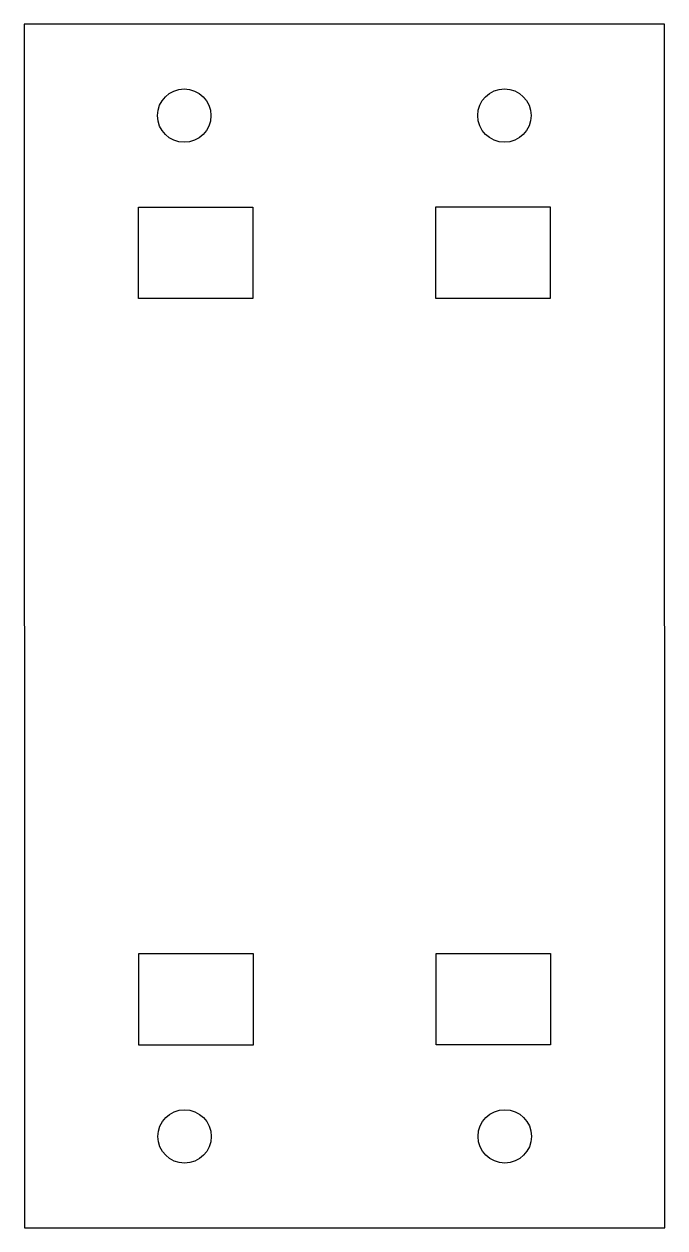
# Model space of a CAD drawing. Header units: millimetres. Extents: x -21.1 to 20.9, y -39.5 to 39.5.
import ezdxf

# ---------------------------------------------------------------- set-up
doc = ezdxf.new("R2010")
doc.units = ezdxf.units.MM
doc.layers.get('0').update_dxf_attribs({"linetype": 'CONTINUOUS'})

msp = doc.modelspace()

# ---------------------------------------------------------------- linework, layer by layer
for points in [[(20.943, -39.493), (20.918, 39.507), (-21.082, 39.493), (-21.057, -39.507)], [(-6.078, 27.498), (-6.076, 21.498), (-13.576, 21.496), (-13.578, 27.496)], [(13.424, 21.504), (5.924, 21.502), (5.922, 27.502), (13.422, 27.504)], [(-6.062, -21.502), (-6.06, -27.502), (-13.56, -27.504), (-13.562, -21.504)], [(13.44, -27.496), (5.94, -27.498), (5.938, -21.498), (13.438, -21.496)]]:
    msp.add_lwpolyline(points, close=True)
for centre in [(-10.58, 33.497), (10.42, 33.503), (-10.559, -33.503), (10.441, -33.497)]:
    msp.add_circle(centre, 1.75)

doc.saveas('drawing.dxf')
